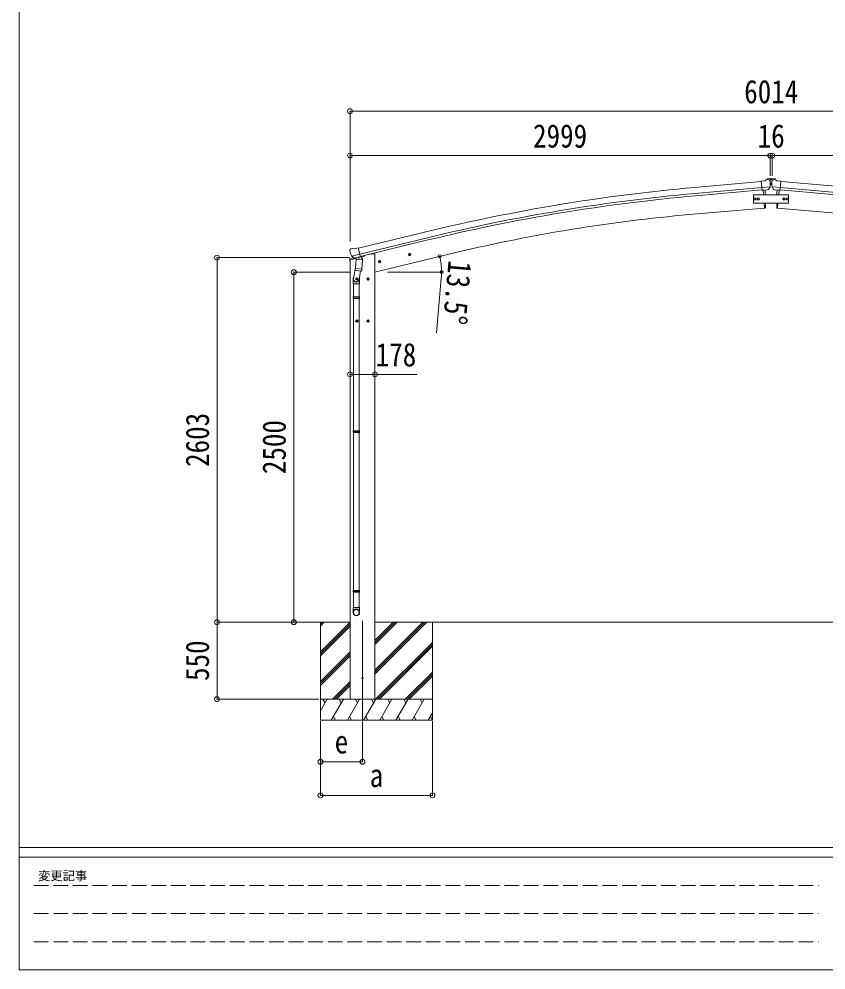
# Model space of a CAD drawing. Units: millimetres at full size. Extents: x -9783 to 33754, y -10064 to 6752.
# Drawn here: x -9783 to -4022, y -6828 to -38 of the extents above; entities that cross this region are included whole.
import ezdxf
from ezdxf.enums import TextEntityAlignment as Align

# ---------------------------------------------------------------- set-up
doc = ezdxf.new("R2010")
doc.units = ezdxf.units.MM
doc.header["$LTSCALE"] = 35
doc.header["$PDMODE"] = 32
doc.header["$PDSIZE"] = 35
doc.linetypes.add('DASHED3', pattern=[4, 3, -1])
for name, color, linetype, lineweight in [('0-0_0', 7, 'Continuous', 9), ('0-1_本体', 4, 'Continuous', 9), ('0-2_部品', 7, 'Continuous', 9), ('0-7_合掌部品', 3, 'Continuous', 9), ('0-8_PARTS2', 2, 'Continuous', 9), ('0-A_寸法', 6, 'Continuous', 9), ('F-0_240', 7, 'Continuous', 9)]:
    doc.layers.add(name, color=color, linetype=linetype, lineweight=lineweight)
doc.styles.add('ＭＳ ゴシック', font='')
doc.styles.get('ＭＳ ゴシック').set_extended_font_data('MS Gothic')

msp = doc.modelspace()

# ---------------------------------------------------------------- linework, layer by layer
at = {"layer": '0-0_0'}
for p, q in [((-8005.27, -4345), (-7419.93, -4345)), ((-7631.18, -4556.22), (-7419.93, -4344.98)), ((-7631.18, -4345), (-7631.18, -5045)), ((-7631.18, -4372.38), (-7603.8, -4345)), ((-7631.18, -4358.24), (-7617.94, -4345)), ((-7241.93, -4715.76), (-6871.17, -4345)), ((-7241.93, -4687.47), (-6899.45, -4345)), ((-7241.93, -4701.62), (-6885.31, -4345)), ((-7241.93, -4503.63), (-7083.3, -4345)), ((-7241.93, -4489.48), (-7097.44, -4345)), ((-7241.93, -4475.34), (-7111.58, -4345)), ((-7241.93, -4345), (-4412.51, -4345)), ((-6831.18, -4345), (-6831.18, -5045)), ((-1583.96, -4345), (-4413.38, -4345)), ((-7631.18, -4570.37), (-7419.93, -4359.12)), ((-7631.18, -4584.51), (-7419.93, -4373.26)), ((-7237.32, -4895), (-6831.18, -4488.86)), ((-7223.18, -4895), (-6831.18, -4503)), ((-7209.04, -4895), (-6831.18, -4517.14)), ((-7631.18, -4768.36), (-7419.93, -4557.11)), ((-7631.18, -4782.5), (-7419.93, -4571.25)), ((-7631.18, -4796.64), (-7419.93, -4585.39)), ((-7025.19, -4895), (-6831.18, -4700.99)), ((-7011.05, -4895), (-6831.18, -4715.13)), ((-6996.9, -4895), (-6831.18, -4729.27)), ((-7545.69, -4895), (-7419.93, -4769.24)), ((-7531.55, -4895), (-7419.93, -4783.38)), ((-7517.4, -4895), (-7419.93, -4797.52)), ((-6831.18, -4895), (-7631.18, -4895)), ((-7631.18, -4978.83), (-7582.78, -4895)), ((-7597.78, -4920.98), (-7612.78, -4895)), ((-7553.91, -5045), (-7467.31, -4895)), ((-7482.31, -4920.98), (-7497.31, -4895)), ((-7438.44, -5045), (-7351.84, -4895)), ((-7366.84, -4920.98), (-7381.84, -4895)), ((-7322.97, -5045), (-7236.37, -4895)), ((-7251.37, -4920.98), (-7266.37, -4895)), ((-7207.5, -5045), (-7120.9, -4895)), ((-7135.9, -4920.98), (-7150.9, -4895)), ((-7092.03, -5045), (-7005.43, -4895)), ((-7035.43, -4895), (-7020.43, -4920.98)), ((-6976.56, -5045), (-6889.96, -4895)), ((-6904.96, -4920.98), (-6919.96, -4895)), ((-7538.92, -5019.02), (-7523.92, -5045)), ((-7423.44, -5019.02), (-7408.44, -5045)), ((-7307.97, -5019.02), (-7292.98, -5045)), ((-7192.51, -5019.02), (-7177.51, -5045)), ((-7077.04, -5019.02), (-7062.04, -5045)), ((-6961.56, -5019.02), (-6946.57, -5045)), ((-6861.09, -5045), (-6831.18, -4993.19)), ((-6846.09, -5019.02), (-6831.1, -5045)), ((-7631.18, -5045), (-6831.18, -5045))]:
    msp.add_line(p, q, dxfattribs=at)
at = {"layer": '0-1_本体'}
for p, q in [((-4960.94, -1240.37), (-4483.61, -1197.32)), ((-3864.96, -1240.37), (-4342.29, -1197.32)), ((-4957.07, -1283.35), (-4479.89, -1240.32)), ((-4955.55, -1300.13), (-4478.38, -1257.1)), ((-3870.34, -1300.13), (-4347.52, -1257.1)), ((-3868.83, -1283.35), (-4346, -1240.32)), ((-4459.91, -1387.91), (-4997.85, -1434.97)), ((-4365.99, -1387.91), (-3828.04, -1434.97)), ((-7360.46, -1674.85), (-6877.58, -1557.37)), ((-7350.43, -1716.83), (-6867.34, -1599.53)), ((-7346.45, -1733.2), (-6863.37, -1615.89)), ((-7419.93, -4895), (-7419.93, -1758.44)), ((-7391.96, -1741.73), (-7391.96, -1742.28)), ((-7317.94, -1727.48), (-7265.93, -1715)), ((-7241.93, -1715), (-7265.93, -1715)), ((-6653.84, -1703.81), (-7241.93, -1845)), ((-7241.93, -1715), (-7241.93, -4895))]:
    msp.add_line(p, q, dxfattribs=at)
at = {"layer": '0-1_本体', "color": 6}
msp.add_line((-7241.93, -2575.18), (-7419.93, -2575.18), dxfattribs=at)
at = {"layer": '0-1_本体'}
for centre, radius, start, end in [((-3784.88, -14294.4), 13106.9, 95.14794, 103.64794), ((-3784.88, -14294.4), 13063.74, 95.14794, 103.64794), ((-3784.88, -14294.4), 13046.9, 95.14794, 103.64794), ((-4019.25, -12697.62), 11305.08, 94.96591, 103.47643)]:
    msp.add_arc(centre, radius, start, end, dxfattribs=at)
at = {"layer": '0-2_部品'}
for p, q in [((-7421.92, -1690.43), (-7421.64, -1691.58)), ((-7417.7, -1681.85), (-7421.56, -1688.15)), ((-7414.6, -1679.6), (-7401.42, -1676.44)), ((-7386.86, -1679.11), (-7400.12, -1676.42)), ((-7386.86, -1679.11), (-7360.93, -1672.89)), ((-7422.49, -1759.05), (-7379.47, -1748.73)), ((-7422.49, -1752.16), (-7422.49, -1759.05)), ((-7394.04, -1742.97), (-7420.19, -1749.25)), ((-7407.86, -1730.73), (-7350.36, -1716.93)), ((-7391.01, -1745.64), (-7407.39, -1731.15)), ((-7388.3, -1746.21), (-7380.78, -1744.41)), ((-7387.47, -1746.11), (-7385.94, -1745.74)), ((-7385.94, -1745.74), (-7349.23, -1736.93)), ((-7384.1, -1745.97), (-7384.15, -1746.71)), ((-7383.4, -1747.75), (-7357.58, -1754.18)), ((-7376.48, -1753.09), (-7381.15, -1819.93)), ((-7330.79, -1756.29), (-7376.48, -1753.09)), ((-7374.7, -1749.91), (-7374.93, -1753.2)), ((-7355.18, -1738.75), (-7356.21, -1753.36)), ((-7349.23, -1736.93), (-7347.7, -1736.56)), ((-7346.15, -1734.46), (-7345.21, -1734.52)), ((-7345.21, -1734.52), (-7331.89, -1749.84)), ((-7340.91, -1739.47), (-7321.77, -1734.87)), ((-7335.46, -1823.13), (-7330.79, -1756.29)), ((-7331.89, -1749.84), (-7332.34, -1756.18)), ((-7317.94, -1726.27), (-7317.94, -1730.01)), ((-7213.81, -1764.82), (-7215.94, -1772.01)), ((-7206.51, -1763.07), (-7213.81, -1764.82)), ((-7206.31, -1779.99), (-7210.98, -1760.54)), ((-7201.35, -1768.51), (-7206.51, -1763.07)), ((-7004.44, -1721.24), (-6984.99, -1716.57)), ((-6999.88, -1713.46), (-7002.01, -1720.65)), ((-6992.58, -1711.7), (-6999.88, -1713.46)), ((-6992.38, -1728.62), (-6997.05, -1709.18)), ((-6987.41, -1717.15), (-6992.58, -1711.7)), ((-6989.55, -1724.35), (-6987.41, -1717.15)), ((-7379.42, -1795.16), (-7395.33, -1891.34)), ((-7382.01, -1832.4), (-7381.14, -1819.93)), ((-7335.46, -1823.13), (-7381.15, -1819.93)), ((-7335.48, -1823.12), (-7336.36, -1835.82)), ((-7218.37, -1772.6), (-7198.92, -1767.93)), ((-7203.48, -1775.71), (-7201.35, -1768.51)), ((-7397.48, -1928.5), (-7397.48, -1894.14)), ((-7381.62, -1833.76), (-7381.62, -1833.75)), ((-7360.93, -1895.24), (-7380.93, -1895.24)), ((-7380.17, -1834.54), (-7338.47, -1837.45)), ((-7370.93, -1887.73), (-7377.43, -1891.49)), ((-7377.43, -1891.49), (-7377.43, -1898.99)), ((-7377.43, -1898.99), (-7370.93, -1902.74)), ((-7370.93, -1905.24), (-7370.93, -1885.24)), ((-7364.43, -1891.49), (-7370.93, -1887.73)), ((-7343.9, -1837.07), (-7354.63, -1900.66)), ((-7351.48, -1893.84), (-7351.48, -1928.5)), ((-7280.93, -1895.24), (-7300.93, -1895.24)), ((-7290.93, -1887.73), (-7297.43, -1891.49)), ((-7297.43, -1891.49), (-7297.43, -1898.99)), ((-7297.43, -1898.99), (-7290.93, -1902.74)), ((-7290.93, -1905.24), (-7290.93, -1885.24)), ((-7284.43, -1891.49), (-7290.93, -1887.73)), ((-7351.48, -1928.5), (-7397.48, -1928.5)), ((-7395.48, -1928.5), (-7395.48, -2022.5)), ((-7353.48, -1928.5), (-7353.48, -2022.5)), ((-7397.48, -2024.5), (-7396.48, -2022.5)), ((-7351.48, -2024.5), (-7397.48, -2024.5)), ((-7351.48, -2032.5), (-7397.48, -2032.5)), ((-7352.48, -2022.5), (-7396.48, -2022.5)), ((-7352.48, -2034.5), (-7396.48, -2034.5)), ((-7395.48, -2034.5), (-7395.48, -2978.68)), ((-7353.48, -2034.5), (-7353.48, -2978.68)), ((-7351.48, -2024.5), (-7352.48, -2022.5)), ((-7351.48, -2032.5), (-7352.48, -2034.5)), ((-7351.48, -2024.5), (-7351.48, -2032.5)), ((-7360.93, -2195.24), (-7380.93, -2195.24)), ((-7370.93, -2187.73), (-7377.43, -2191.49)), ((-7377.43, -2191.49), (-7377.43, -2198.99)), ((-7377.43, -2198.99), (-7370.93, -2202.74)), ((-7370.93, -2205.24), (-7370.93, -2185.24)), ((-7364.43, -2191.49), (-7370.93, -2187.73)), ((-7280.93, -2195.24), (-7300.93, -2195.24)), ((-7290.93, -2187.73), (-7297.43, -2191.49)), ((-7297.43, -2191.49), (-7297.43, -2198.99)), ((-7297.43, -2198.99), (-7290.93, -2202.74)), ((-7290.93, -2205.24), (-7290.93, -2185.24)), ((-7284.43, -2191.49), (-7290.93, -2187.73)), ((-7397.48, -2980.68), (-7396.48, -2978.68)), ((-7351.48, -2980.68), (-7397.48, -2980.68)), ((-7352.48, -2978.68), (-7396.48, -2978.68)), ((-7351.48, -2980.68), (-7352.48, -2978.68)), ((-7351.48, -2980.68), (-7351.48, -2988.68)), ((-7351.48, -2988.68), (-7397.48, -2988.68)), ((-7352.48, -2990.68), (-7396.48, -2990.68)), ((-7395.48, -2990.68), (-7395.48, -4118.87)), ((-7353.48, -2990.68), (-7353.48, -4118.87)), ((-7351.48, -2988.68), (-7352.48, -2990.68)), ((-7397.48, -4120.87), (-7396.48, -4118.87)), ((-7351.48, -4120.87), (-7397.48, -4120.87)), ((-7351.48, -4128.87), (-7397.48, -4128.87)), ((-7352.48, -4118.87), (-7396.48, -4118.87)), ((-7352.48, -4130.87), (-7396.48, -4130.87)), ((-7395.48, -4130.87), (-7395.48, -4240.87)), ((-7353.48, -4130.87), (-7353.48, -4240.87)), ((-7351.48, -4120.87), (-7352.48, -4118.87)), ((-7351.48, -4128.87), (-7352.48, -4130.87)), ((-7351.48, -4120.87), (-7351.48, -4128.87)), ((-7397.48, -4275.01), (-7397.48, -4240.87)), ((-7351.48, -4240.87), (-7397.48, -4240.87)), ((-7351.48, -4275.01), (-7351.48, -4240.87))]:
    msp.add_line(p, q, dxfattribs=at)
for points in [[(-7355.5, -1738.34), (-7345.78, -1736), (-7360.93, -1672.89)], [(-7408.14, -1730.16), (-7407.55, -1731), (-7407.39, -1731.15)], [(-7355.5, -1738.34), (-7355.74, -1738.49), (-7380.51, -1744.43), (-7380.78, -1744.41)], [(-7002.01, -1720.65), (-6996.84, -1726.1), (-6989.55, -1724.35)], [(-7215.94, -1772.01), (-7210.78, -1777.46), (-7203.48, -1775.71)], [(-7370.93, -1902.74), (-7364.43, -1898.99), (-7364.43, -1891.49)], [(-7290.93, -1902.74), (-7284.43, -1898.99), (-7284.43, -1891.49)], [(-7397.48, -2024.5), (-7397.48, -2032.5), (-7396.48, -2034.5)], [(-7370.93, -2202.74), (-7364.43, -2198.99), (-7364.43, -2191.49)], [(-7290.93, -2202.74), (-7284.43, -2198.99), (-7284.43, -2191.49)], [(-7397.48, -2980.68), (-7397.48, -2988.68), (-7396.48, -2990.68)], [(-7397.48, -4120.87), (-7397.48, -4128.87), (-7396.48, -4130.87)]]:
    msp.add_lwpolyline(points, dxfattribs=at)
for centre, radius in [((-7208.65, -1770.26), 8.5), ((-7208.65, -1770.26), 7.7), ((-7208.65, -1770.26), 6.5), ((-6994.71, -1718.9), 8.5), ((-6994.71, -1718.9), 7.7), ((-6994.71, -1718.9), 6.5), ((-7370.93, -1895.24), 8.5), ((-7370.93, -1895.24), 7.7), ((-7370.93, -1895.24), 6.5), ((-7290.93, -1895.24), 8.5), ((-7290.93, -1895.24), 7.7), ((-7290.93, -1895.24), 6.5), ((-7370.93, -2195.24), 8.5), ((-7370.93, -2195.24), 7.7), ((-7370.93, -2195.24), 6.5), ((-7290.93, -2195.24), 8.5), ((-7290.93, -2195.24), 7.7), ((-7290.93, -2195.24), 6.5)]:
    msp.add_circle(centre, radius, dxfattribs=at)
at = {"layer": '0-2_部品', "color": 4}
msp.add_circle((-7330.93, -4745), 4.5, dxfattribs=at)
at = {"layer": '0-2_部品'}
for centre, radius, start, end in [((-7224.84, -1644.33), 202.4, 193.5, 205.09125), ((-7413.44, -1684.46), 5, 103.5, 148.5), ((-7400.72, -1679.36), 3, 78.5, 103.5), ((-7419.49, -1752.16), 3, 103.5, 180), ((-7387.58, -1745.62), 0.5, 248.23754, 283.5), ((-7384.6, -1745.93), 0.5, 356, 103.5), ((-7383.15, -1746.78), 1, 176, 256), ((-7357.23, -1753.21), 1.03, 250.03897, 351.96569), ((-7354.59, -1738.83), 0.604, 100.59842, 172.20595), ((-7347.82, -1736.07), 0.5, 283.5, 318.76246), ((-7322.94, -1730.01), 5, 283.5, 0), ((-7380.07, -1832.57), 1.95, 175.04017, 217.47766), ((-7367.48, -1894.14), 30, 177.45142, 180), ((-7380.03, -1832.54), 2, 217.40962, 266), ((-7338.33, -1835.46), 2, 266, 349.46843)]:
    msp.add_arc(centre, radius, start, end, dxfattribs=at)
for centre, major_axis, ratio, start_param, end_param in [((-7419, -1689.71), (-1.57, -2.57), 0.99628, 4.712389, 5.4996506), ((-7389.03, -1743.39), (-0.73, -2.92), 0.997631, 5.8041905, 6.6006116), ((-7388.97, -1743.16), (2.63, 3.16), 0.650902, 4.0958226, 4.1686332), ((-7389, -1743.29), (-0.73, -2.92), 0.997631, 0.3902369, 0.4789948), ((-7374.48, -1893.84), (23, 0), 0.996195, 2.5560258, 6.5663028), ((-7374.48, -1893.84), (21, 0), 0.996195, 2.9349147, 5.9512394), ((-7374.48, -4273.27), (-23, 0), 0.996195, 3.1415927, 6.2831853), ((-7374.48, -4275.01), (-23, 0), 0.996195, 3.1415927, 6.2831853), ((-7374.48, -4275.01), (0, -23.43), 0.981806, 4.712389, 7.8539816)]:
    msp.add_ellipse(centre, major_axis=major_axis, ratio=ratio, start_param=start_param, end_param=end_param, dxfattribs=at)
msp.add_ellipse((-7374.48, -4275.01), major_axis=(21, 0), ratio=0.996195, dxfattribs=at)
at = {"layer": '0-7_合掌部品'}
for p, q in [((-4457.22, -1192.93), (-4483.79, -1195.25)), ((-4478.13, -1259.91), (-4483.79, -1195.25)), ((-4457.22, -1192.93), (-4445.5, -1186.16)), ((-4430.6, -1184.58), (-4444.26, -1185.77)), ((-4417.67, -1177.6), (-4441.81, -1179.71)), ((-4421.46, -1190.33), (-4426.95, -1185.73)), ((-4420.4, -1192.37), (-4420.28, -1193.71)), ((-4419.69, -1219.1), (-4407.65, -1219.1)), ((-4417.67, -1177.6), (-4409.67, -1177.6)), ((-4412.41, -1182.32), (-4411.57, -1182.32)), ((-4412.41, -1215.02), (-4411.57, -1215.02)), ((-4409.67, -1177.6), (-4385.53, -1179.71)), ((-4407.02, -1192.37), (-4407.14, -1193.71)), ((-4405.96, -1190.33), (-4400.47, -1185.73)), ((-4396.82, -1184.58), (-4383.16, -1185.77)), ((-4382.17, -1185.54), (-4385.53, -1179.71)), ((-4382.17, -1186.03), (-4382.17, -1185.54)), ((-4370.2, -1192.93), (-4381.92, -1186.16)), ((-4370.2, -1192.93), (-4343.63, -1195.25)), ((-4349.29, -1259.91), (-4343.63, -1195.25)), ((-4420.92, -1235.22), (-4479.84, -1240.37)), ((-4468.17, -1259.04), (-4478.13, -1259.91)), ((-4471.16, -1259.3), (-4468.15, -1293.65)), ((-4468.15, -1293.65), (-4471.16, -1259.3)), ((-4434.56, -1256.1), (-4442.27, -1256.78)), ((-4432.17, -1254.7), (-4421.24, -1235.77)), ((-4406.5, -1235.22), (-4347.58, -1240.37)), ((-4395.24, -1254.7), (-4406.18, -1235.77)), ((-4392.86, -1256.1), (-4385.15, -1256.78)), ((-4356.26, -1259.3), (-4359.27, -1293.65)), ((-4359.27, -1293.65), (-4356.26, -1259.3)), ((-4359.25, -1259.04), (-4349.29, -1259.91)), ((-4462.9, -1353.65), (-4459.91, -1387.91)), ((-4460.1, -1385.63), (-4462.9, -1353.65)), ((-4364.52, -1353.65), (-4367.51, -1387.91)), ((-4367.31, -1385.63), (-4364.52, -1353.65)), ((-4459.86, -1388.4), (-4460.1, -1385.63)), ((-4457.25, -1388.01), (-4459.86, -1388.4)), ((-4370.17, -1388.01), (-4367.56, -1388.4)), ((-4367.56, -1388.4), (-4367.31, -1385.63))]:
    msp.add_line(p, q, dxfattribs=at)
for points in [[(-4445.17, -1186), (-4445.17, -1185.54), (-4441.81, -1179.71)], [(-4414.93, -1181.48), (-4415.77, -1181.48), (-4415.77, -1182.32), (-4414.93, -1182.32)], [(-4414.93, -1214.18), (-4415.77, -1214.18), (-4415.77, -1215.02), (-4414.93, -1215.02)], [(-4413.25, -1180.64), (-4413.25, -1179.8), (-4414.09, -1179.8), (-4414.09, -1180.64)], [(-4414.09, -1183.16), (-4414.09, -1184), (-4413.25, -1184), (-4413.25, -1183.16)], [(-4413.25, -1213.34), (-4413.25, -1212.5), (-4414.09, -1212.5), (-4414.09, -1213.34)], [(-4414.09, -1215.86), (-4414.09, -1216.7), (-4413.25, -1216.7), (-4413.25, -1215.86)], [(-4411.57, -1182.32), (-4411.57, -1181.48), (-4412.41, -1181.48)], [(-4411.57, -1215.02), (-4411.57, -1214.18), (-4412.41, -1214.18)], [(-4468.17, -1259.04), (-4467.9, -1259.11), (-4442.52, -1256.89), (-4442.27, -1256.78)], [(-4454.7, -1293.65), (-4455.29, -1280.1), (-4456.79, -1258.14)], [(-4420.85, -1234.59), (-4421.14, -1235.57), (-4421.24, -1235.77)], [(-4406.57, -1234.59), (-4406.28, -1235.57), (-4406.18, -1235.77)], [(-4359.25, -1259.04), (-4359.52, -1259.11), (-4384.9, -1256.89), (-4385.15, -1256.78)], [(-4372.72, -1293.65), (-4372.13, -1280.1), (-4370.63, -1258.14)], [(-4454.71, -1385.18), (-4453.87, -1359.55), (-4453.83, -1353.65)], [(-4372.71, -1385.18), (-4373.55, -1359.55), (-4373.59, -1353.65)]]:
    msp.add_lwpolyline(points, dxfattribs=at)
for points in [[(-4288.69, -1353.65), (-4288.69, -1293.65), (-4538.69, -1293.65), (-4538.69, -1353.65)], [(-4536.7, -1323.65), (-4532.95, -1317.15), (-4525.44, -1317.15), (-4521.69, -1323.65), (-4525.44, -1330.15), (-4532.95, -1330.15)], [(-4513.2, -1323.65), (-4509.45, -1317.15), (-4501.94, -1317.15), (-4498.19, -1323.65), (-4501.94, -1330.15), (-4509.45, -1330.15)], [(-4314.19, -1323.65), (-4317.94, -1317.15), (-4325.45, -1317.15), (-4329.2, -1323.65), (-4325.45, -1330.15), (-4317.94, -1330.15)], [(-4290.69, -1323.65), (-4294.44, -1317.15), (-4301.95, -1317.15), (-4305.7, -1323.65), (-4301.95, -1330.15), (-4294.44, -1330.15)]]:
    msp.add_lwpolyline(points, close=True, dxfattribs=at)
for centre, radius in [((-4413.67, -1181.9), 3.5), ((-4413.67, -1214.6), 3.5), ((-4529.19, -1323.65), 8.5), ((-4529.19, -1323.65), 7.7), ((-4529.19, -1323.65), 6.5), ((-4505.69, -1323.65), 8.5), ((-4505.69, -1323.65), 7.7), ((-4505.69, -1323.65), 6.5), ((-4321.69, -1323.65), 8.5), ((-4321.69, -1323.65), 7.7), ((-4321.69, -1323.65), 6.5), ((-4321.49, -1320.76), 6.5), ((-4298.19, -1323.65), 8.5), ((-4298.19, -1323.65), 7.7), ((-4298.19, -1323.65), 6.5)]:
    msp.add_circle(centre, radius, dxfattribs=at)
for centre, radius, start, end in [((-4444, -1188.76), 3, 95, 120), ((-4430.16, -1189.56), 5, 50.00648, 94.99352), ((-4621.91, -1211.35), 202.4, 353.4085, 5), ((-4414.93, -1180.64), 0.84, 270, 0), ((-4414.93, -1183.16), 0.84, 0, 90), ((-4414.93, -1213.34), 0.84, 270, 0), ((-4414.93, -1215.86), 0.84, 0, 90), ((-4412.41, -1180.64), 0.84, 180, 270), ((-4412.41, -1183.16), 0.84, 90, 180), ((-4412.41, -1213.34), 0.84, 180, 270), ((-4412.41, -1215.86), 0.84, 90, 180), ((-4205.51, -1211.35), 202.4, 175, 186.5915), ((-4397.26, -1189.56), 5, 85.00648, 129.99352), ((-4383.42, -1188.76), 3, 60, 85), ((-4457.69, -1385.05), 3, 278.50322, 357.46219), ((-4369.73, -1385.05), 3, 182.53781, 261.49678)]:
    msp.add_arc(centre, radius, start, end, dxfattribs=at)
for centre, major_axis, ratio, start_param, end_param in [((-4416.07, -1188.33), (-15.35, 3.44), 0.101033, 5.9751426, 5.9753737), ((-4423.39, -1192.63), (2.71, -1.31), 0.997474, 0.5366567, 1.3225652), ((-4404.02, -1192.63), (-2.71, -1.31), 0.997474, 4.9606201, 5.7465286), ((-4411.35, -1188.33), (15.35, 3.44), 0.101033, 0.3078116, 0.3080427), ((-4434.83, -1253.11), (1.62, -2.54), 0.997631, 5.8041905, 5.8929484), ((-4434.9, -1253), (-3.5, 2.17), 0.650902, 2.1145521, 2.1873627), ((-4434.77, -1253.2), (1.62, -2.54), 0.997631, 5.965759, 6.7621801), ((-4392.64, -1253.2), (-1.62, -2.54), 0.997631, 5.8041905, 6.6006116), ((-4392.52, -1253), (3.5, 2.17), 0.650902, 4.0958226, 4.1686332), ((-4392.59, -1253.11), (-1.62, -2.54), 0.997631, 0.3902369, 0.4789948)]:
    msp.add_ellipse(centre, major_axis=major_axis, ratio=ratio, start_param=start_param, end_param=end_param, dxfattribs=at)
at = {"layer": '0-8_PARTS2'}
msp.add_line((-7330.93, -4335.79), (-7330.93, -5095), dxfattribs=at)
at = {"layer": '0-A_寸法'}
for p, q in [((-7419.93, -696.64), (-7419.93, -1013.26)), ((-7419.93, -696.64), (-1405.96, -696.64)), ((-7419.93, -1013.26), (-7419.93, -1625.48)), ((-7419.93, -1013.26), (-4420.93, -1013.26)), ((-4420.93, -1013.26), (-4420.93, -1156.79)), ((-4420.93, -1013.26), (-4420.93, -1156.79)), ((-4420.93, -1013.26), (-4404.93, -1013.26)), ((-4404.93, -1013.26), (-4404.93, -1156.79)), ((-4404.93, -1013.26), (-1405.96, -1013.26)), ((-8369.51, -1742), (-7424.42, -1742)), ((-8369.51, -4345), (-8369.51, -1742)), ((-7821.54, -1845), (-7424.42, -1845)), ((-7821.54, -4345), (-7821.54, -1845)), ((-7152.43, -1845), (-6765.58, -1845)), ((-6768.43, -1887.46), (-6802.79, -2279.96)), ((-7241.93, -2575.18), (-6941.93, -2575.18)), ((-8369.51, -4345), (-7641.39, -4345)), ((-8369.51, -4895), (-8369.51, -4345)), ((-8369.51, -4895), (-7641.39, -4895)), ((-7631.18, -5341.38), (-7631.18, -5052.42)), ((-7631.18, -5581.36), (-7631.18, -5052.42)), ((-7330.93, -5341.38), (-7330.93, -5052.42)), ((-6831.18, -5581.36), (-6831.18, -5052.42)), ((-7330.93, -5341.38), (-7631.18, -5341.38)), ((-7631.18, -5581.36), (-6831.18, -5581.36))]:
    msp.add_line(p, q, dxfattribs=at)
for centre in [(-6780.03, -1731.34), (-6766.58, -1845)]:
    msp.add_circle(centre, 10.62, dxfattribs=at)
for start, end in [(0, 13.5), (354.99678, 0)]:
    msp.add_arc((-7253.43, -1845), 486.86, start, end, dxfattribs=at)
for p in [(-7419.93, -696.64), (-7419.93, -1013.26), (-4420.93, -1013.26), (-4404.93, -1013.26), (-8369.51, -1742), (-7821.54, -1845), (-7419.93, -2575.18), (-7241.93, -2575.18), (-8369.51, -4345), (-7821.54, -4345), (-8369.51, -4895), (-7631.18, -5341.38), (-7330.93, -5341.38), (-7631.18, -5581.36), (-6831.18, -5581.36)]:
    msp.add_point(p, dxfattribs=at)
at = {"layer": 'F-0_240', "color": 5}
for p, q in [((-9783.03, 6751.9), (-9783.03, -6828.1)), ((-9783.03, -5953.1), (9396.97, -5953.1)), ((-9783.03, -6023.1), (6285.75, -6023.1)), ((-9783.03, -6828.1), (9396.97, -6828.1))]:
    msp.add_line(p, q, dxfattribs=at)
at = {"layer": 'F-0_240', "color": 4, "linetype": 'DASHED3'}
for p, q in [((-9678.03, -6224.35), (-4074.25, -6224.35)), ((-9678.03, -6425.6), (-4074.25, -6425.6)), ((-9678.03, -6626.85), (-4074.25, -6626.85))]:
    msp.add_line(p, q, dxfattribs=at)

# ---------------------------------------------------------------- texts
at = {"layer": '0-A_寸法', "color": 7, "style": 'ＭＳ ゴシック', "width": 0.85}
for s, p in [('6014', (-4605.45, -689.64)), ('2999', (-6112.93, -1006.26)), ('16', (-4509.18, -1006.26)), ('178', (-7236.31, -2568.18)), ('e', (-7529.31, -5331.88)), ('a', (-7279.31, -5571.86))]:
    msp.add_text(s, height=166.8, dxfattribs=at).set_placement(p, align=Align.BOTTOM_LEFT)
for s, rotation, p in [('13.5°', 264.997, (-6765.98, -1753.41)), ('2603', 90, (-8376.51, -3236)), ('2500', 90, (-7828.54, -3287.5)), ('550', 90, (-8376.51, -4764.37))]:
    msp.add_text(s, height=166.8, rotation=rotation, dxfattribs=at).set_placement(p, align=Align.BOTTOM_LEFT)
at = {"layer": 'F-0_240', "style": 'ＭＳ ゴシック'}
msp.add_text('変更記事', height=64.15, dxfattribs=at).set_placement((-9646.27, -6206.85), align=Align.BOTTOM_LEFT)

doc.saveas('drawing.dxf')
